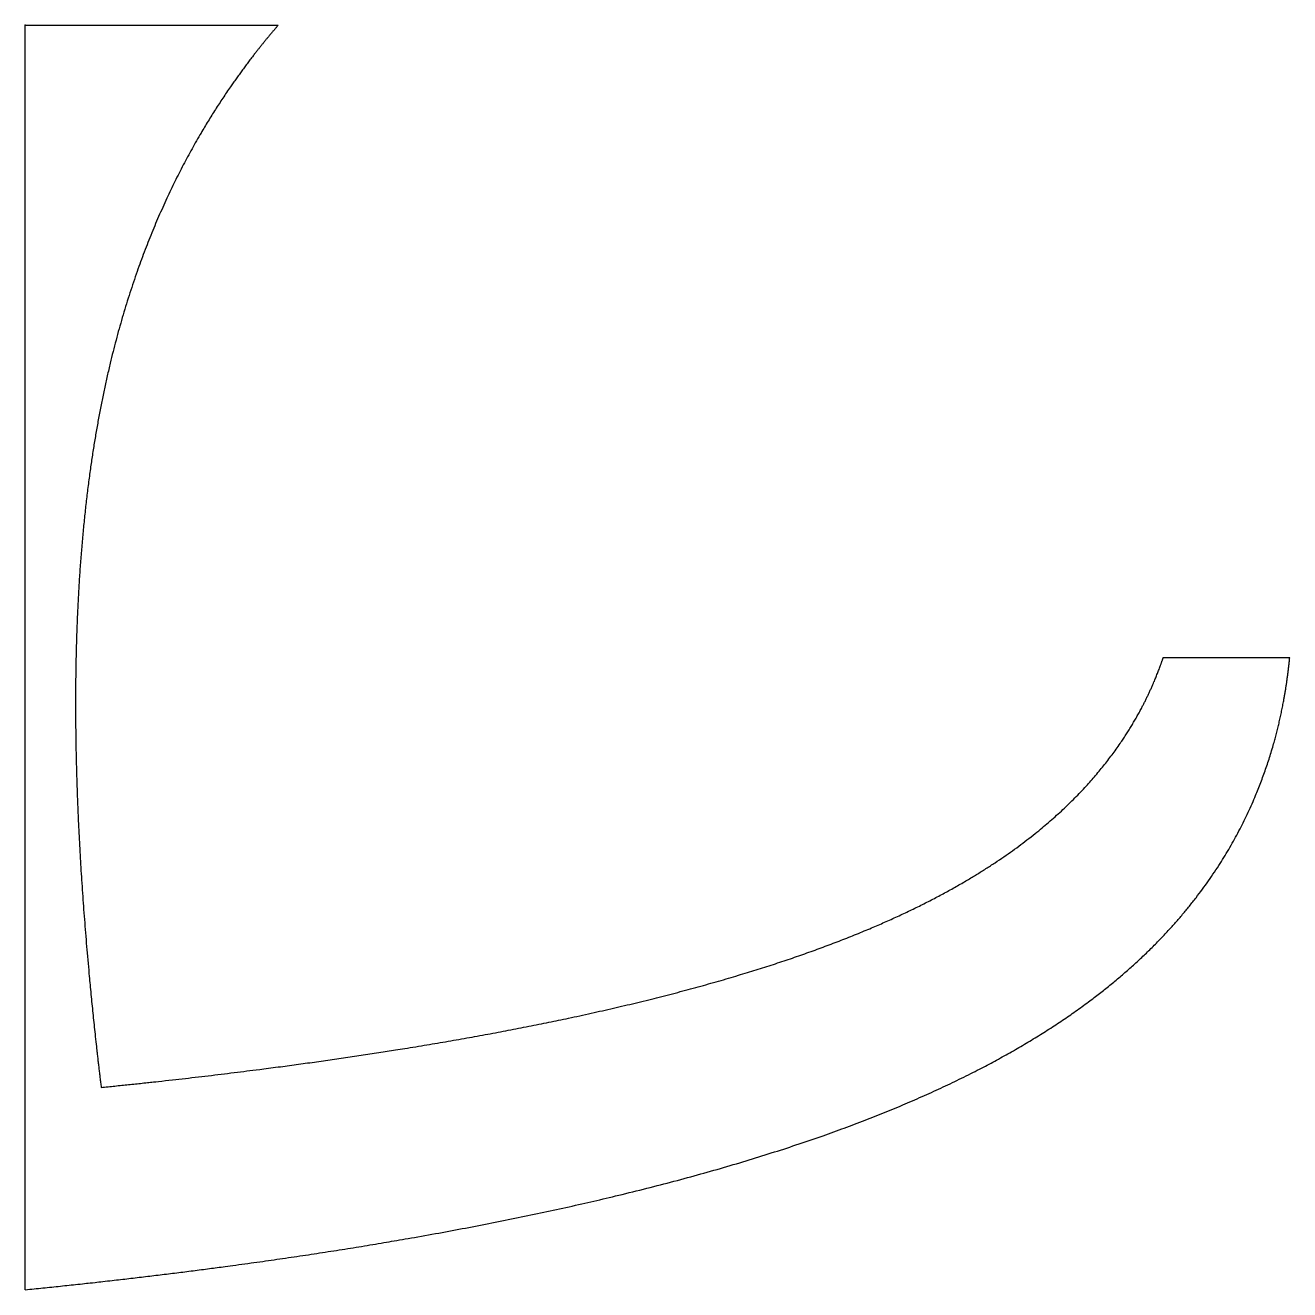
# Model space of a CAD drawing. Header units: millimetres. Extents: x 0 to 5, y -5 to 0.
import ezdxf

# ---------------------------------------------------------------- set-up
doc = ezdxf.new("R2010")
doc.units = ezdxf.units.MM
doc.layers.get('0').update_dxf_attribs({"linetype": 'CONTINUOUS'})

msp = doc.modelspace()

# ---------------------------------------------------------------- linework, layer by layer
for p, q in [((0, -5), (0, 0)), ((0, 0), (1, 0)), ((4.5, -2.5), (5, -2.5))]:
    msp.add_line(p, q)
for points in [[(1, 0), (0.9564, -0.0502), (0.8719, -0.1537), (0.7532, -0.3182), (0.6113, -0.5561), (0.463, -0.8867), (0.3459, -1.2529), (0.2621, -1.6572), (0.2116, -2.0994), (0.1921, -2.5772), (0.201, -3.0872), (0.2287, -3.5187), (0.2602, -3.8546), (0.2859, -4.084), (0.3, -4.2)], [(0, -5), (0.1834, -4.9817), (0.5433, -4.9426), (1.0628, -4.8762), (1.7139, -4.7718), (2.4534, -4.613), (3.1106, -4.4228), (3.6761, -4.1977), (4.1417, -3.9346), (4.5039, -3.6322), (4.7673, -3.2921), (4.9038, -2.9918), (4.967, -2.7516), (4.9919, -2.585), (5, -2.5)], [(0.3, -4.2), (0.4436, -4.1856), (0.7259, -4.1553), (1.1347, -4.1049), (1.65, -4.0279), (2.2408, -3.9141), (2.7725, -3.7809), (3.2387, -3.6261), (3.6335, -3.4478), (3.9548, -3.2453), (4.206, -3.0198), (4.3544, -2.822), (4.4378, -2.6645), (4.4813, -2.5555), (4.5, -2.5)]]:
    msp.add_open_spline(points, degree=5)
msp.add_point((0, 0))
msp.add_point((0, 0))
msp.add_point((0, 0))
msp.add_point((0, 0))

doc.saveas('drawing.dxf')
